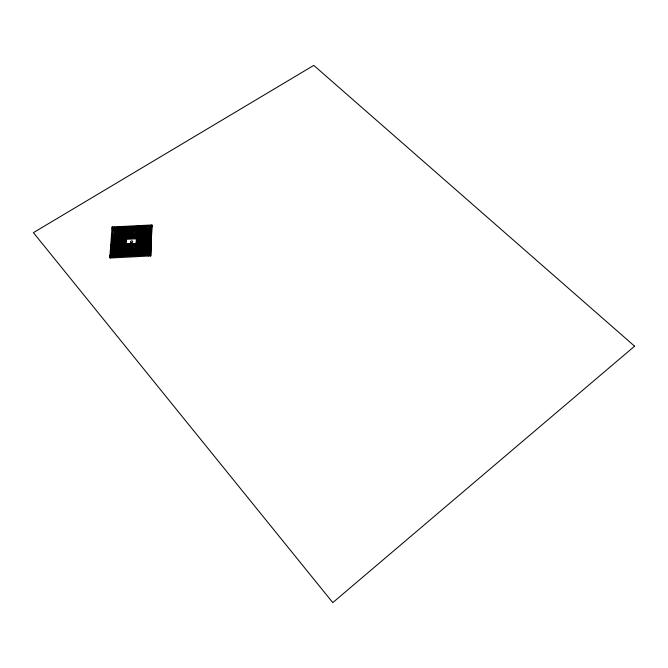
<?xml version="1.0" encoding="UTF-8"?>
<svg xmlns="http://www.w3.org/2000/svg" width="668" height="668" viewBox="0 0 668 668"><rect width="100%" height="100%" fill="white"/><g stroke="black" fill="none" stroke-linecap="round" stroke-linejoin="round"><path stroke-width="1" d="M135.546 252.512L141.14 252.228L140.998 254.717L109.869 256.328L109.819 257.005L110.178 258.023L148.764 256.028L148.772 248.763L148.046 248.797L147.762 254.366L145.106 254.508L145.507 246.759L148.881 246.592L149.181 247.619L148.914 245.991L144.806 246.2L144.371 254.541L141.733 254.675L141.908 251.585L135.579 251.911L135.863 253.539L135.579 251.911M149.34 244.446L149.073 242.818L149.039 243.411L143.303 243.711L143.645 237.457L144.371 237.416L144.672 238.451L144.422 243.16M134.059 226.51L134.226 229.959L134.059 226.51L145.883 225.909L145.883 232.556L146.601 232.522L146.601 225.876L149.206 225.742L148.789 240.948L149.515 240.906L149.924 225.701L151.903 225.6L152.187 226.652L150.216 226.753M147.286 235.128L146.885 242.927L147.286 228.231L148.004 228.197L147.336 241.265L150.333 241.115L151.052 226.586L151.861 226.544L150.776 255.927L149.949 255.969L149.657 254.951L150.008 247.786L146.993 247.945L147.01 254.466L146.993 247.945M135.596 249.506L142.376 249.156L142.234 245.072L150.158 244.672L150.033 247.193L146.292 247.385L146.284 254.5L146.292 247.385M146.584 241.899L150.308 241.707L150.191 244.071L142.267 244.48L142.426 241.565L140.606 241.657L140.831 237.599L140.013 237.641L139.787 241.699L136.79 241.849L137.057 237.24L124.29 237.9L124.39 236.347L120.048 236.572L119.614 242.651L116.975 242.785L117.476 235.829L116.75 235.871L116.249 242.826L113.61 242.96L114.036 237.165L114.036 243.027M149.949 255.969L149.983 255.285M150.375 247.377L150.158 244.672M150.525 244.313L150.626 242.142L148.63 242.25M150.935 235.929L151.285 228.673M150.776 255.927L151.861 226.544M151.903 225.6L151.937 224.949L114.086 226.878L114.387 228.573L121.451 228.214M152.187 226.652L151.937 224.949M147.678 241.348L148.004 228.197M148.939 237.908L149.298 230.836M148.764 256.028L148.772 248.763M148.881 246.592L148.914 245.991M149.515 240.906L149.924 225.701M144.989 232.447L145.232 227.947L144.931 226.903L144.213 226.936L143.921 232.339L135.854 232.756L135.98 230.627L141.265 230.36L141.574 231.404L141.608 230.819L141.299 229.775L135.17 230.093L135.287 234.426L138.301 234.268M145.332 243.01L145.357 235.787L142.735 235.921L142.802 241.257L142.075 241.29L142.008 235.963L139.019 236.113L139.086 241.44L138.451 241.474L138.385 236.146L125.993 236.781L126.027 236.263L129.266 236.096L129.425 233.666L120.215 234.142L120.257 233.549L129.458 233.082L129.675 229.717L121.217 230.143L121.075 232.122L127.697 231.779L127.747 231.053L122.97 231.295L123.012 230.71L128.506 230.427L128.715 233.374L126.695 233.474M144.948 250.358L144.806 246.2M145.883 232.556L145.958 231.178M146.108 235.236L146.058 242.968L146.108 235.236L131.596 235.979L131.938 230.569L131.972 236.113M144.388 235.495L146.451 235.386L146.192 233.691L133.583 234.334L133.876 229.5L142.384 229.066L142.693 230.109M145.449 254.65L145.507 246.759M146.451 235.386L146.192 233.691M146.601 232.522L146.601 225.876M146.876 242.927L147.294 234.819M141.307 232.79L143.269 232.689L143.219 226.986L135.679 227.37L135.955 228.999M137.324 250.834L142.326 250.584L142.05 248.955L132.314 249.456L132.231 250.809L117.259 251.577L117.56 253.205L117.259 251.577M142.1 254.667L141.908 251.585M142.326 250.584L142.05 248.955M142.376 249.156L142.234 245.072M142.626 244.538L142.426 241.565M142.802 241.257L142.735 235.921M143.269 232.689L143.219 226.986M142.919 250.859L143.077 254.667L142.919 250.859L134.635 251.285L134.51 253.473L140.105 253.18L140.389 254.809L140.105 253.18M148.379 244.496L143.612 244.739L143.645 237.457M144.271 232.481L144.213 226.936M143.896 246.25L143.812 254.625L143.896 246.25L143.169 246.283L142.952 250.258L133.942 250.717L133.775 253.506L130.252 253.69L130.544 255.318L130.252 253.69M144.371 237.416L144.063 243.077L150.601 242.734L150.308 241.707M144.931 226.903L144.639 232.305L147.085 232.18M140.631 247.753L140.322 246.726L131.362 247.185L131.688 248.212L140.631 247.753L140.497 243.595L139.679 243.636L139.537 246.1L131.404 246.517L131.462 245.615L138.493 245.256L138.81 246.283L131.788 246.651L131.462 245.615M140.322 246.726L140.497 243.595M141.265 230.36L141.299 229.775M140.973 241.674L140.831 237.599M138.493 245.256L138.668 242.242L141.674 242.083L141.365 247.569L132.398 248.028L132.69 249.657M142.384 229.066L142.276 231.036L137.124 231.303L137.399 232.99M141.674 248.596L141.925 244.029M120.307 243.21L113.568 243.553L113.919 244.588L120.641 244.237L120.733 237.048L123.722 236.898L123.58 245.022L124.215 244.997L124.256 238.376L136.439 237.75L136.163 242.367L138.034 242.275L137.892 244.764L131.496 245.098L131.563 244.054L136.673 243.787L136.99 244.822L136.698 243.302L136.673 243.787M138.451 241.474L138.385 236.146M138.81 246.283L138.668 242.242M139.086 241.44L139.019 236.113M134.869 253.765L134.635 251.285M136.214 233.09L135.98 230.627M136.698 239.712L136.481 243.394L136.163 242.367M137.157 241.966L137.057 237.24M142.326 235.604L133.049 236.08L133.274 232.414M132.849 252.654L129.325 252.838L129.659 253.857L133.174 253.673L133.007 250.016L142.017 249.556M133.959 234.41L133.876 229.5M133.174 253.673L133.007 250.016M129.659 253.857L129.559 255.368L129.325 252.838M130.402 236.188L130.427 229.675L133.066 229.541L133.049 236.08M131.178 230.61L130.844 236.013L130.026 236.054L130.427 229.675M138.034 242.275L138.343 243.302L127.204 243.795L127.171 244.279L130.903 244.087L130.644 248.12L119.923 248.671L119.981 247.778L129.208 247.302L129.534 248.329L120.332 248.797L119.981 247.778M127.254 229.441L132.214 229.191L131.93 227.563L113.969 228.481L113.877 235.462M131.037 248.137L130.903 244.087M132.214 229.191L131.93 227.563M122.52 250.183L131.596 249.715L131.362 247.185M124.64 251.494L131.621 251.135L131.337 249.506L118.086 250.191L118.445 245.164L119.447 245.106L119.672 247.82M131.596 249.715L131.688 248.212M131.621 251.135L131.337 249.506M128.239 235.27L119.113 235.737L119.455 236.773L128.565 236.305L128.281 234.61L119.154 235.069L119.539 229.65L118.821 229.683L118.545 233.575L116.098 233.7L116.382 229.809L115.664 229.85L115.681 235.37L115.881 232.681M128.715 233.374L128.506 230.427M128.565 236.305L128.281 234.61M123.906 254.157L127.947 253.949L127.655 252.32L116.249 252.905L116.733 246.141L116.007 246.175L115.823 254.575L120.875 254.308M127.947 253.949L127.655 252.32M117.209 252.187L132.197 251.41L132.155 252.086L128.632 252.27L128.54 253.782L112.742 254.591L113.151 249.164L113.168 254.708M129.642 236.322L129.425 233.666M129.834 233.282L129.943 231.596M129.208 247.302L129.25 246.626L120.031 247.102L120.173 245.072L121.451 245.006L121.71 247.168L125.676 246.96M129.308 245.732L129.341 245.206L129.634 246.759L129.308 245.732L120.516 246.1L120.173 245.072M129.534 248.329L129.25 246.626M125.158 243.895L125.434 239.779L126.018 239.745L126.085 244.897L125.492 244.931L125.158 243.895L125.751 243.87L126.085 244.897M125.492 244.931L125.434 239.779M125.751 243.87L126.018 239.745M138.694 237.182L126.327 237.816L126.027 236.263M123.58 245.022L123.989 238.944M124.215 244.997L124.256 238.376M120.641 244.237L120.733 237.048M121.451 245.006L121.71 247.168M115.247 245.323L117.71 245.198L118.061 246.225L115.597 246.35L115.297 244.73L121.492 244.413L121.918 238.234L122.553 238.2L122.044 245.582L131.229 245.114M122.386 246.609L122.553 238.2M119.656 251.752L117.66 251.853L117.309 250.826L117.71 245.198M119.455 236.773L119.046 242.476L118.319 242.509L118.503 234.167L115.33 234.326M117.66 251.853L117.927 248.104M118.319 242.509L118.587 238.86M118.996 233.09L118.821 229.683M119.046 242.476L119.113 235.737M118.503 250.208L118.445 245.164M119.564 235.211L119.539 229.65M119.497 250.333L119.447 245.106M122.67 233.683L120.649 233.783L120.532 229.6L133.099 228.957L133.249 226.552L114.036 227.529M111.297 248.287L111.13 256.32L111.297 248.287L114.32 248.129L113.911 253.631L114.261 254.65L114.996 254.617L115.088 247.519L111.347 247.711L112.224 236.096L115.213 235.946L114.796 241.641L115.147 242.676L115.873 242.634L115.981 235.32L115.873 242.634M114.996 254.617L115.088 247.519M115.647 245.757L115.539 247.244L114.804 247.285L114.913 245.791L115.647 245.757L115.297 244.73M116.508 233.917L116.382 229.809M131.897 228.147L117.986 228.857L118.052 233.633L117.334 233.666L117.259 228.89L114.645 229.024L114.595 235.42L114.645 229.024M115.823 254.575L115.915 253.289M116.958 238.894L116.75 235.871M118.052 233.633L117.986 228.857M116.691 252.646L116.733 246.141M117.393 242.826L117.476 235.829M112.55 253.239L112.324 256.253L112.416 249.197M113.919 244.588L113.71 247.344L112.984 247.377L113.209 244.329M114.387 228.573L114.086 226.878M113.71 247.344L113.568 243.553M114.261 254.65L114.537 250.984M110.537 253.322L110.303 256.362L109.944 255.343L112.107 226.978L112.917 226.936L112.625 236.547M110.178 258.023L109.869 256.328M110.997 247.252L111.23 244.212M111.614 239.152L111.923 235.111M112.307 230.051L112.107 226.978M112.917 226.936L112.266 235.512L118.846 235.203M111.773 247.77L112.224 236.096M112.984 247.377L113.318 237.207L113.669 238.242L114.387 238.2M113.527 234.418L114.245 234.384M134.969 233.382L147.052 232.765L147.352 233.808L141.315 234.117M127.738 234.226L129.784 234.117M124.64 234.969L120.557 235.178L120.215 234.142M127.705 234.81L129.742 234.71M132.732 235.036L146.158 234.351M112.575 237.14L115.564 236.981M117.1 236.906L117.827 236.864M123.171 237.466L120.382 237.608L120.048 236.572M124.098 237.416L124.724 237.382L124.39 236.347M121.075 238.084L124.056 237.933M139.328 237.148L142.309 236.998L142.008 235.963M143.036 236.956L145.657 236.823L145.357 235.787M124.624 238.927L126.586 238.827M124.59 239.411L136.756 238.785M141.14 238.635L140.322 238.676L140.013 237.641M143.946 238.493L144.672 238.451M125.759 240.814L126.352 240.781M114.796 241.641L115.522 241.607M117.977 241.474L118.704 241.44M138.134 240.447L138.777 240.413M141.775 240.255L142.501 240.221M148.488 239.912L149.214 239.87M145.031 241.975L145.758 241.941M123.246 243.995L123.881 243.962M138.977 243.269L141.975 243.119L141.674 242.083M136.422 244.363L137.015 244.338M112.625 246.35L113.36 246.317M118.787 246.191L119.789 246.141M117.084 247.168L116.357 247.202L116.007 246.175M142.543 246.108L150.45 245.699M111.656 249.314L114.671 249.156M119.146 249.314L131.27 248.688M132.364 248.63L142.067 248.129M147.294 248.972L150.3 248.813L150.008 247.786M117.309 250.826L131.295 250.108M149.073 249.79L148.338 249.824L148.046 248.797M124.54 252.846L130.527 252.537M138.059 252.145L143.228 251.878M113.911 253.631L114.645 253.589M115.472 253.548L127.613 252.921M136.798 253.489L141.449 253.247M109.944 255.343L110.771 255.301M111.965 255.234L129.233 254.341M130.21 254.291L140.071 253.782M142.768 253.648L143.503 253.606M145.983 253.481L146.709 253.439M109.819 257.005L148.463 255.009M149.657 254.951L150.484 254.909M112.458 228.022L113.268 227.98M123.471 228.114L133.567 227.596M134.377 227.554L146.175 226.953M146.893 226.92L149.498 226.786M135.637 227.955L142.468 227.604L142.418 228.481L133.917 228.915M144.505 227.98L145.232 227.947M114.996 230.068L117.601 229.934M118.319 229.901L124.273 229.592M139.846 228.798L142.768 228.648M119.163 230.727L119.881 230.694M123.43 231.095L121.551 231.186L121.217 230.143M128.122 230.852L130.001 230.761L129.675 229.717M130.753 230.719L133.383 230.585M116.992 232.631L117.71 232.589M120.315 232.748L128.381 232.33M137.082 231.946L142.969 231.646M145.582 231.512L146.309 231.479M113.969 228.481L114.32 229.525M115.664 229.85L116.007 230.886M119.154 235.069L119.497 236.113M120.257 233.549L120.599 234.593M128.632 252.27L128.966 253.289M127.204 243.795L127.504 245.306L127.171 244.279M122.97 231.295L123.304 232.339M125.993 236.781L126.327 237.816M132.314 249.456L132.64 250.483M133.942 250.717L134.268 251.744M131.563 244.054L131.888 245.081M139.679 243.636L139.988 244.663M135.679 227.37L135.988 228.414M143.303 243.711L143.612 244.739M151.052 226.586L151.335 227.638M634.6 346.183L332.789 602.611L33.4 232.656L313.776 65.389L634.6 346.183M131.028 242.551A1.111 0.877 -14.6 0 0 132.715 241.691A1.111 0.877 -14.6 0 0 131.12 241.006A1.111 0.877 -14.6 0 0 131.028 242.551"/></g></svg>
